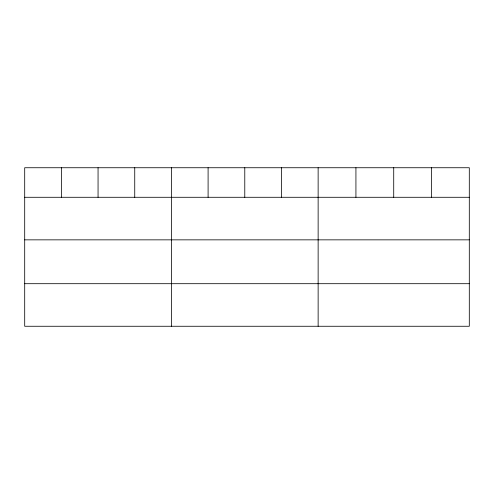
<?xml version="1.0" encoding="UTF-8"?>
<svg xmlns="http://www.w3.org/2000/svg" width="494" height="494" viewBox="0 0 494 494"><rect width="100%" height="100%" fill="white"/><g stroke="black" fill="none" stroke-linecap="round" stroke-linejoin="round"><path stroke-width="0.74" d="M469.3 239.849L469.3 167.738L24.7 167.738L24.7 326.262L469.3 326.262L469.3 239.849L24.7 239.849M24.7 197.285L469.3 197.285M24.7 283.698L469.3 283.698M431.509 167.738L431.509 197.285M393.718 167.738L393.718 197.285M355.927 167.738L355.927 197.285M318.136 167.738L318.136 326.262M281.457 167.738L281.457 197.285M244.777 167.738L244.777 197.285M208.098 167.738L208.098 197.285M171.418 167.738L171.418 326.262M134.739 167.738L134.739 197.285M98.059 167.738L98.059 197.285M61.38 167.738L61.38 197.285"/></g></svg>
